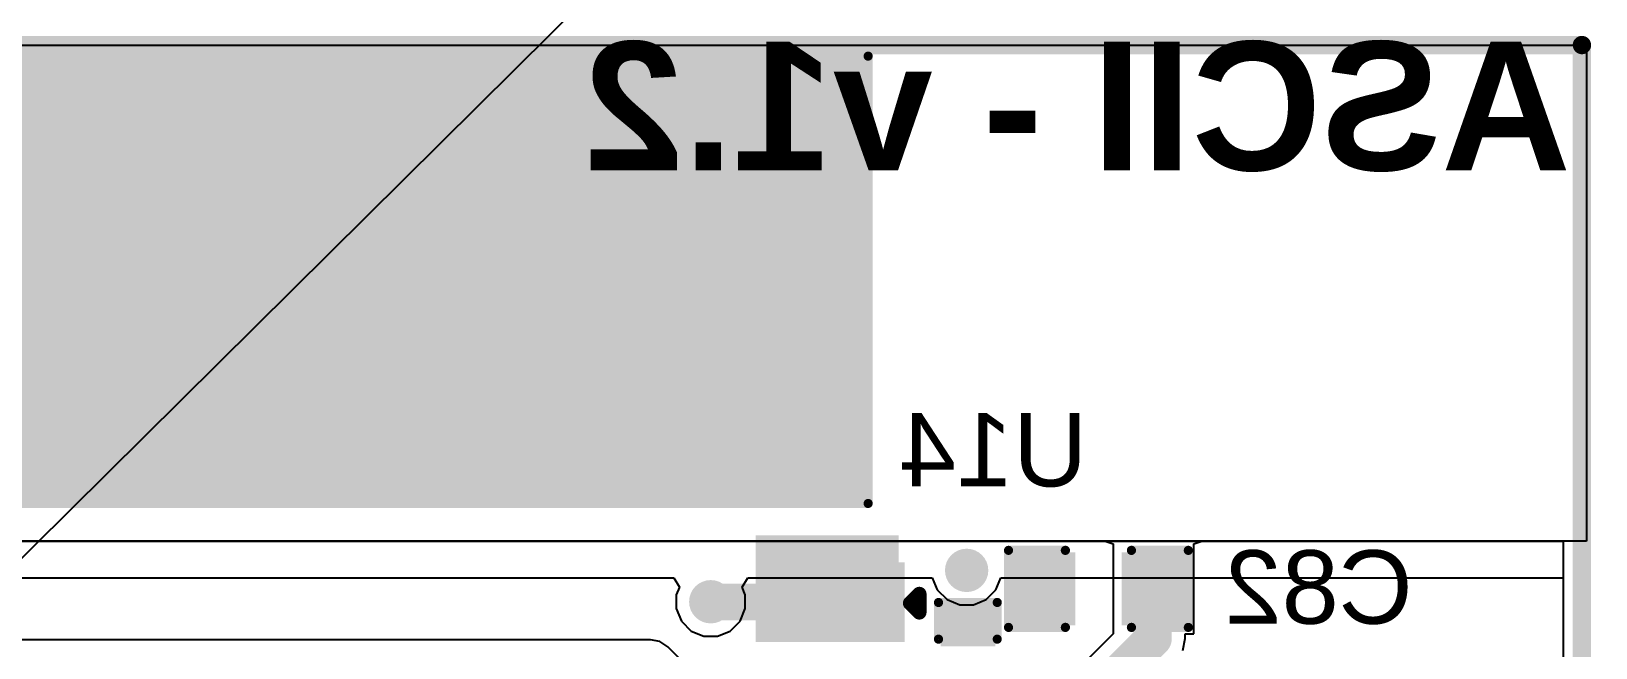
# Model space of a CAD drawing. Header units: inches. Extents: x 0 to 5376, y 0 to 5416.
# Drawn here: x 28.54 to 50.19, y 116.66 to 125.19 of the extents above; entities that cross this region are included whole.
import ezdxf

# ---------------------------------------------------------------- set-up
doc = ezdxf.new("R2010")
doc.units = ezdxf.units.IN
for name, color, linetype in [('Board Outline', 216, 'Continuous'), ('Bottom Layer', 5, 'Continuous'), ('Bottom Overlay', 54, 'Continuous'), ('Bottom Paste', 16, 'Continuous'), ('Bottom Solder', 6, 'Continuous'), ('Keep-Out Layer', 6, 'Continuous'), ('Layer 1', 16, 'Continuous'), ('Layer 2', 76, 'Continuous'), ('Top Layer', 1, 'Continuous'), ('Top Solder', 216, 'Continuous'), ('Via Holes', 16, 'Continuous')]:
    doc.layers.add(name, color=color, linetype=linetype)
doc.styles.add('Arial', font='', dxfattribs={"height": 0.2})
doc.styles.add('Arial_Bold', font='', dxfattribs={"height": 0.2})
doc.styles.get('Arial').set_extended_font_data('Arial')
doc.styles.get('Arial_Bold').set_extended_font_data('Arial', bold=True)

msp = doc.modelspace()

# ---------------------------------------------------------------- hatches: boundary and pattern name
at = {"layer": 'Bottom Layer'}
h = msp.add_hatch(color=5, dxfattribs=at)
edge = h.paths.add_edge_path()
edge.add_arc((41.483, 117.731), 0.3, 0, 360)
for points in [[(42.926, 117.919), (42.926, 117.031), (42.164, 117.031), (42.164, 117.919)], [(44.45, 117.919), (44.45, 117.031), (43.688, 117.031), (43.688, 117.919)], [(40.524, 116.843), (39.024, 116.843), (39.024, 117.743), (40.524, 117.743)], [(41.183, 117.199), (41.818, 117.199), (41.818, 116.741), (41.183, 116.741)]]:
    msp.add_hatch(color=5, dxfattribs=at).paths.add_polyline_path(points)
h = msp.add_hatch(color=5, dxfattribs=at)
edge = h.paths.add_edge_path()
edge.add_arc((37.941, 117.297), 0.3, 0, 360)
at = {"layer": 'Bottom Overlay'}
for points in [[(32.523, 124.161), (29.983, 124.161), (29.983, 123.628), (32.523, 123.628)], [(29.983, 124.161), (29.983, 121.621), (30.516, 121.621), (30.516, 124.161)], [(32.523, 121.621), (32.523, 124.161), (31.99, 124.161), (31.99, 121.621)], [(36.536, 124.161), (33.996, 124.161), (33.996, 123.628), (36.536, 123.628)], [(34.53, 121.621), (34.53, 124.161), (33.996, 124.161), (33.996, 121.621)], [(38.924, 124.161), (36.46, 124.161), (36.46, 123.628), (38.924, 123.628)], [(36.46, 119.995), (37.171, 119.995), (37.171, 124.161), (36.46, 124.161)], [(38.924, 124.161), (38.213, 124.161), (38.213, 119.995), (38.924, 119.995)], [(30.516, 122.154), (27.976, 122.154), (27.976, 121.621), (30.516, 121.621)], [(34.53, 122.154), (31.99, 122.154), (31.99, 121.621), (34.53, 121.621)], [(40.544, 118.215), (38.564, 118.215), (38.564, 117.775), (40.544, 117.775)], [(38.982, 117.818), (38.564, 117.818), (38.564, 116.74), (38.982, 116.74)]]:
    msp.add_hatch(color=54, dxfattribs=at).paths.add_polyline_path(points)
at = {"layer": 'Bottom Paste'}
for points in [[(42.926, 117.919), (42.926, 117.031), (42.164, 117.031), (42.164, 117.919)], [(44.45, 117.919), (44.45, 117.031), (43.688, 117.031), (43.688, 117.919)], [(40.524, 116.843), (39.024, 116.843), (39.024, 117.743), (40.524, 117.743)], [(41.183, 117.199), (41.818, 117.199), (41.818, 116.741), (41.183, 116.741)]]:
    msp.add_hatch(color=16, dxfattribs=at).paths.add_polyline_path(points)
at = {"layer": 'Bottom Solder'}
for points in [[(40.625, 116.741), (38.922, 116.741), (38.922, 117.844), (40.625, 117.844)], [(42.986, 117.979), (42.986, 116.971), (42.104, 116.971), (42.104, 117.979)], [(44.51, 117.979), (44.51, 116.971), (43.628, 116.971), (43.628, 117.979)], [(41.123, 117.259), (41.878, 117.259), (41.878, 116.681), (41.123, 116.681)]]:
    msp.add_hatch(color=6, dxfattribs=at).paths.add_polyline_path(points)
at = {"layer": 'Keep-Out Layer'}
msp.add_hatch(color=6, dxfattribs=at).paths.add_polyline_path([(40.066, 124.795), (21.981, 124.795), (21.981, 118.699), (40.066, 118.699)])
at = {"layer": 'Layer 1'}
h = msp.add_hatch(color=16, dxfattribs=at)
edge = h.paths.add_edge_path()
edge.add_arc((41.483, 117.731), 0.3, 0, 360)
h = msp.add_hatch(color=16, dxfattribs=at)
edge = h.paths.add_edge_path()
edge.add_arc((37.941, 117.297), 0.3, 0, 360)
at = {"layer": 'Layer 2'}
h = msp.add_hatch(color=76, dxfattribs=at)
edge = h.paths.add_edge_path()
edge.add_arc((41.483, 117.731), 0.3, 0, 360)
h = msp.add_hatch(color=76, dxfattribs=at)
edge = h.paths.add_edge_path()
edge.add_arc((37.941, 117.297), 0.3, 0, 360)
at = {"layer": 'Top Layer'}
h = msp.add_hatch(color=1, dxfattribs=at)
edge = h.paths.add_edge_path()
edge.add_arc((41.483, 117.731), 0.3, 0, 360)
h = msp.add_hatch(color=1, dxfattribs=at)
edge = h.paths.add_edge_path()
edge.add_arc((37.941, 117.297), 0.3, 0, 360)
at = {"layer": 'Via Holes'}
h = msp.add_hatch(color=7, dxfattribs=at)
edge = h.paths.add_edge_path()
edge.add_arc((41.483, 117.731), 0.15, 0, 360)
h = msp.add_hatch(color=7, dxfattribs=at)
edge = h.paths.add_edge_path()
edge.add_arc((37.941, 117.297), 0.15, 0, 360)

# ---------------------------------------------------------------- linework, layer by layer
at = {"layer": 'Board Outline'}
for points in [[(0, 125, 0.254, 0.254, 0), (50, 125, 0.254, 0.254, 0)], [(50, 0, 0.254, 0.254, 0), (50, 125, 0.254, 0.254, 0)]]:
    msp.add_lwpolyline(points, format="xyseb", dxfattribs=at)
msp.add_lwpolyline([(49.936, 125, 0.127, 0.127, 1), (50.063, 125, 0.127, 0.127, 1)], format="xyseb", close=True, dxfattribs=at)
msp.add_lwpolyline([(49.936, 125, 0.127, 0.127, 1), (50.063, 125, 0.127, 0.127, 1)], format="xyseb", close=True, dxfattribs=at)
at = {"layer": 'Bottom Layer'}
for p, q in [((14.529, 125), (50.063, 125)), ((50.063, 125), (50.063, 118.135)), ((50.063, 118.135), (14.529, 118.135)), ((14.529, 118.135), (43.399, 118.135)), ((43.399, 118.135), (43.51, 118.097)), ((43.51, 118.097), (43.51, 118.008)), ((44.628, 118.097), (44.739, 118.135)), ((44.628, 116.853), (44.628, 118.097)), ((44.739, 118.135), (49.741, 118.135)), ((49.741, 118.135), (49.741, 56.62)), ((43.51, 118.008), (43.51, 116.853)), ((43.51, 116.853), (43.12, 116.463)), ((44.476, 116.621), (44.509, 116.789)), ((44.509, 116.789), (44.509, 116.853)), ((44.509, 116.853), (44.628, 116.853))]:
    msp.add_line(p, q, dxfattribs=at)
for points in [[(44.069, 116.789, 0.508, 0.508, 0), (44.069, 117.475, 0.508, 0.508, 0)], [(37.946, 117.293, 0.508, 0.508, 0), (39.774, 117.293, 0.508, 0.508, 0)], [(43.302, 116.023, 0.508, 0.508, 0), (44.069, 116.789, 0.508, 0.508, 0)]]:
    msp.add_lwpolyline(points, format="xyseb", dxfattribs=at)
for points in [[(43.942, 117.475, 0.254, 0.254, 1), (44.196, 117.475, 0.254, 0.254, 1)], [(37.819, 117.293, 0.254, 0.254, 1), (38.073, 117.293, 0.254, 0.254, 1)], [(39.647, 117.293, 0.254, 0.254, 1), (39.901, 117.293, 0.254, 0.254, 1)], [(43.942, 116.789, 0.254, 0.254, 1), (44.196, 116.789, 0.254, 0.254, 1)], [(43.942, 116.789, 0.254, 0.254, 1), (44.196, 116.789, 0.254, 0.254, 1)]]:
    msp.add_lwpolyline(points, format="xyseb", close=True, dxfattribs=at)
at = {"layer": 'Bottom Overlay'}
for points in [[(21.933, 124.847, 0.127, 0.127, 0), (40.119, 124.847, 0.127, 0.127, 0)], [(40.119, 118.657, 0.127, 0.127, 0), (40.119, 124.847, 0.127, 0.127, 0)], [(21.938, 118.657, 0.127, 0.127, 0), (40.119, 118.657, 0.127, 0.127, 0)], [(42.062, 116.942, 0.127, 0.127, 0), (42.062, 118.008, 0.127, 0.127, 0)], [(42.062, 118.008, 0.127, 0.127, 0), (42.85, 118.008, 0.127, 0.127, 0)], [(43.764, 118.008, 0.127, 0.127, 0), (44.552, 118.008, 0.127, 0.127, 0)], [(44.552, 116.942, 0.127, 0.127, 0), (44.552, 118.008, 0.127, 0.127, 0)], [(40.701, 117.277, 0.2, 0.2, 0), (40.828, 117.404, 0.2, 0.2, 0)], [(40.701, 117.277, 0.2, 0.2, 0), (40.828, 117.15, 0.2, 0.2, 0)], [(40.828, 117.15, 0.2, 0.2, 0), (40.828, 117.404, 0.2, 0.2, 0)], [(41.094, 117.287, 0.127, 0.127, 0), (41.906, 117.287, 0.127, 0.127, 0)], [(41.094, 116.779, 0.127, 0.127, 0), (41.094, 117.287, 0.127, 0.127, 0)], [(41.906, 116.779, 0.127, 0.127, 0), (41.906, 117.287, 0.127, 0.127, 0)], [(42.062, 116.942, 0.127, 0.127, 0), (42.85, 116.942, 0.127, 0.127, 0)], [(43.764, 116.942, 0.127, 0.127, 0), (44.552, 116.942, 0.127, 0.127, 0)]]:
    msp.add_lwpolyline(points, format="xyseb", dxfattribs=at)
for points in [[(40.088, 124.847, 0.0635, 0.0635, 1), (40.151, 124.847, 0.0635, 0.0635, 1)], [(40.088, 124.847, 0.0635, 0.0635, 1), (40.151, 124.847, 0.0635, 0.0635, 1)], [(40.088, 118.657, 0.0635, 0.0635, 1), (40.151, 118.657, 0.0635, 0.0635, 1)], [(40.088, 118.657, 0.0635, 0.0635, 1), (40.151, 118.657, 0.0635, 0.0635, 1)], [(42.031, 118.008, 0.0635, 0.0635, 1), (42.094, 118.008, 0.0635, 0.0635, 1)], [(42.031, 118.008, 0.0635, 0.0635, 1), (42.094, 118.008, 0.0635, 0.0635, 1)], [(42.818, 118.008, 0.0635, 0.0635, 1), (42.882, 118.008, 0.0635, 0.0635, 1)], [(43.732, 118.008, 0.0635, 0.0635, 1), (43.796, 118.008, 0.0635, 0.0635, 1)], [(44.52, 118.008, 0.0635, 0.0635, 1), (44.583, 118.008, 0.0635, 0.0635, 1)], [(44.52, 118.008, 0.0635, 0.0635, 1), (44.583, 118.008, 0.0635, 0.0635, 1)], [(40.651, 117.277, 0.1, 0.1, 1), (40.751, 117.277, 0.1, 0.1, 1)], [(40.651, 117.277, 0.1, 0.1, 1), (40.751, 117.277, 0.1, 0.1, 1)], [(40.778, 117.404, 0.1, 0.1, 1), (40.878, 117.404, 0.1, 0.1, 1)], [(40.778, 117.404, 0.1, 0.1, 1), (40.878, 117.404, 0.1, 0.1, 1)], [(40.778, 117.15, 0.1, 0.1, 1), (40.878, 117.15, 0.1, 0.1, 1)], [(40.778, 117.15, 0.1, 0.1, 1), (40.878, 117.15, 0.1, 0.1, 1)], [(41.062, 117.287, 0.0635, 0.0635, 1), (41.125, 117.287, 0.0635, 0.0635, 1)], [(41.062, 117.287, 0.0635, 0.0635, 1), (41.125, 117.287, 0.0635, 0.0635, 1)], [(41.875, 117.287, 0.0635, 0.0635, 1), (41.938, 117.287, 0.0635, 0.0635, 1)], [(41.875, 117.287, 0.0635, 0.0635, 1), (41.938, 117.287, 0.0635, 0.0635, 1)], [(42.031, 116.942, 0.0635, 0.0635, 1), (42.094, 116.942, 0.0635, 0.0635, 1)], [(42.031, 116.942, 0.0635, 0.0635, 1), (42.094, 116.942, 0.0635, 0.0635, 1)], [(42.818, 116.942, 0.0635, 0.0635, 1), (42.882, 116.942, 0.0635, 0.0635, 1)], [(43.732, 116.942, 0.0635, 0.0635, 1), (43.796, 116.942, 0.0635, 0.0635, 1)], [(44.52, 116.942, 0.0635, 0.0635, 1), (44.583, 116.942, 0.0635, 0.0635, 1)], [(44.52, 116.942, 0.0635, 0.0635, 1), (44.583, 116.942, 0.0635, 0.0635, 1)], [(41.062, 116.779, 0.0635, 0.0635, 1), (41.125, 116.779, 0.0635, 0.0635, 1)], [(41.875, 116.779, 0.0635, 0.0635, 1), (41.938, 116.779, 0.0635, 0.0635, 1)]]:
    msp.add_lwpolyline(points, format="xyseb", close=True, dxfattribs=at)
at = {"layer": 'Layer 1'}
for p, q in [((14.529, 125), (50.063, 125)), ((50.063, 125), (50.063, 118.135)), ((50.063, 118.135), (14.529, 118.135)), ((14.529, 118.135), (49.741, 118.135)), ((49.741, 118.135), (49.741, 30.326))]:
    msp.add_line(p, q, dxfattribs=at)
at = {"layer": 'Layer 2'}
for p, q in [((14.529, 125), (50.063, 125)), ((50.063, 125), (50.063, 118.135)), ((50.063, 118.135), (14.529, 118.135)), ((19.045, 117.627), (37.43, 117.627)), ((37.43, 117.627), (37.508, 117.5)), ((38.374, 117.5), (38.452, 117.627)), ((38.452, 117.627), (41.008, 117.627)), ((41.008, 117.627), (41.077, 117.461)), ((41.888, 117.461), (41.957, 117.627)), ((41.957, 117.627), (49.741, 117.627)), ((49.741, 117.627), (49.741, 24.989)), ((37.508, 117.5), (37.463, 117.392)), ((37.463, 117.392), (37.463, 117.202)), ((38.419, 117.392), (38.374, 117.5)), ((38.419, 117.202), (38.419, 117.392)), ((41.077, 117.461), (41.212, 117.326)), ((41.753, 117.326), (41.888, 117.461)), ((37.463, 117.202), (37.536, 117.027)), ((38.346, 117.027), (38.419, 117.202)), ((41.212, 117.326), (41.387, 117.253)), ((41.387, 117.253), (41.578, 117.253)), ((41.578, 117.253), (41.753, 117.326)), ((37.536, 117.027), (37.67, 116.892)), ((38.212, 116.892), (38.346, 117.027)), ((37.109, 116.77), (27.619, 116.77)), ((37.238, 116.745), (37.109, 116.77)), ((37.347, 116.672), (37.238, 116.745)), ((37.67, 116.892), (37.846, 116.819)), ((37.846, 116.819), (38.036, 116.819)), ((38.036, 116.819), (38.212, 116.892)), ((49.362, 104.657), (37.347, 116.672))]:
    msp.add_line(p, q, dxfattribs=at)
at = {"layer": 'Top Layer'}
for p, q in [((19.533, 125), (50.063, 125)), ((50.063, 125), (50.063, 118.135)), ((50.063, 118.135), (19.533, 118.135)), ((19.533, 118.135), (49.741, 118.135)), ((49.741, 118.135), (49.741, 94.506))]:
    msp.add_line(p, q, dxfattribs=at)
at = {"layer": 'Top Solder'}
msp.add_line((11.765, 101.416), (5375.917, 5416.349), dxfattribs=at)

# ---------------------------------------------------------------- texts
at = {"layer": 'Bottom Overlay', "style": 'Arial_Bold', "text_generation_flag": 2}
msp.add_text('ASCII - v1.2', height=1.778, rotation=360, dxfattribs=at).set_placement((49.843, 123.268))
at = {"layer": 'Bottom Overlay', "style": 'Arial', "text_generation_flag": 2}
for s, p in [('U14', (43.152, 118.893)), ('C82', (47.658, 116.993))]:
    msp.add_text(s, height=1.016, dxfattribs=at).set_placement(p)

doc.saveas('drawing.dxf')
